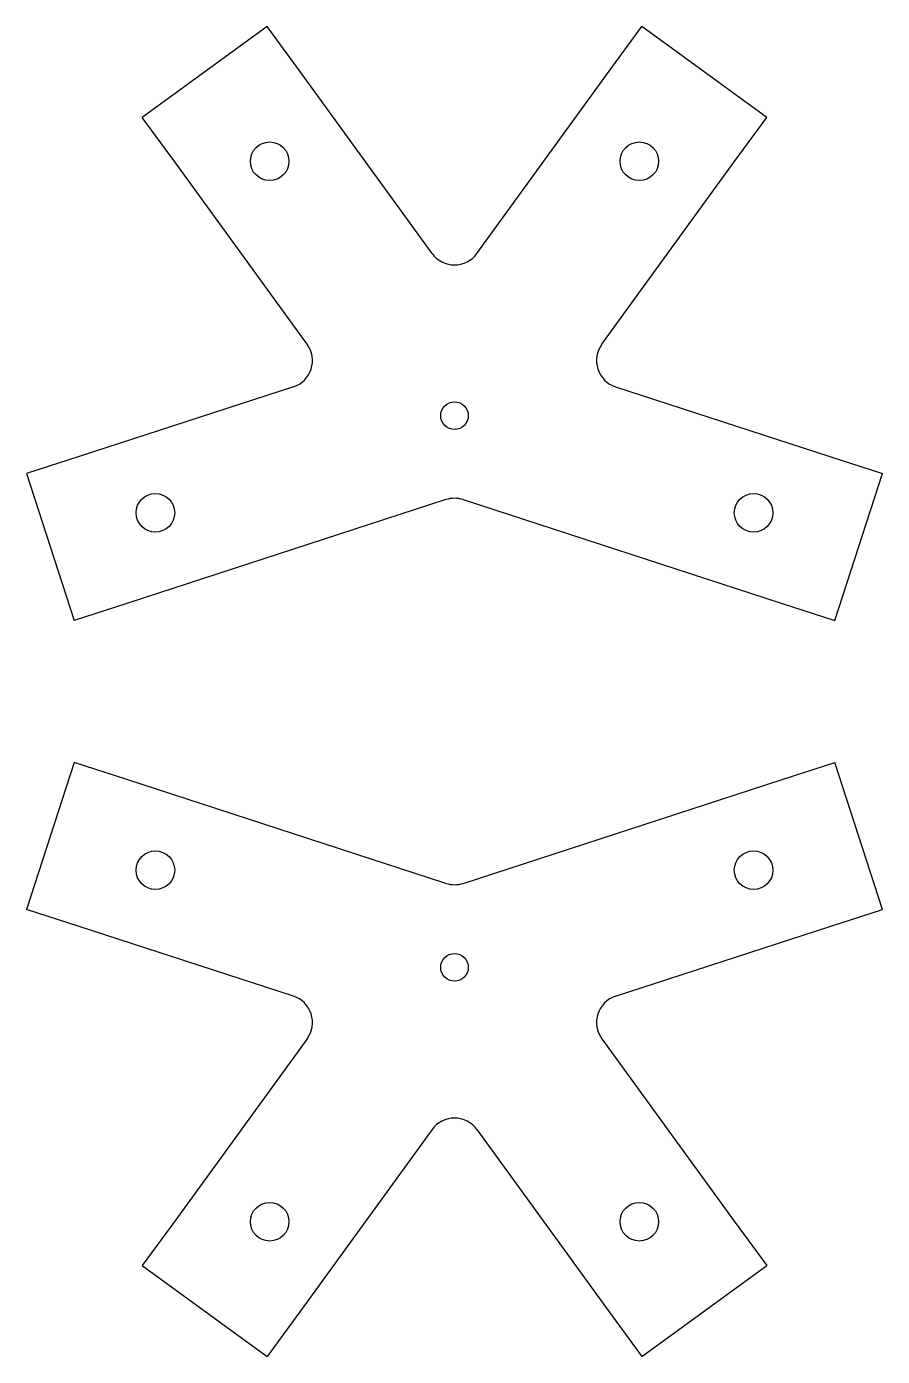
# Model space of a CAD drawing. Header units: millimetres. Extents: x -58 to 98, y -151 to 91.
import ezdxf

# ---------------------------------------------------------------- set-up
doc = ezdxf.new("R2010")
doc.units = ezdxf.units.MM
doc.layers.add('connecteur', color=7, linetype='Continuous', lineweight=25, true_color=0x000000)
doc.layers.add('trous', color=7, linetype='Continuous', lineweight=25, true_color=0x000000)

msp = doc.modelspace()

# ---------------------------------------------------------------- linework, layer by layer
at = {"layer": 'connecteur'}
for p, q in [((-13.93, 90.52), (-36.59, 74.07)), ((-8.06, 82.43), (-13.93, 90.52)), ((48.06, 82.43), (53.93, 90.52)), ((76.59, 74.07), (53.93, 90.52)), ((15.95, 49.39), (-8.06, 82.43)), ((24.05, 49.39), (48.06, 82.43)), ((-30.71, 65.98), (-36.59, 74.07)), ((70.71, 65.98), (76.59, 74.07)), ((-6.7, 32.93), (-30.71, 65.98)), ((46.7, 32.93), (70.71, 65.98)), ((-9.2, 25.23), (-48.05, 12.61)), ((49.2, 25.23), (88.05, 12.61)), ((-48.05, 12.61), (-57.56, 9.52)), ((88.05, 12.61), (97.56, 9.52)), ((-57.56, 9.52), (-48.91, -17.11)), ((88.91, -17.11), (97.56, 9.52)), ((18.45, 4.78), (-39.39, -14.02)), ((21.55, 4.78), (79.39, -14.02)), ((-39.39, -14.02), (-48.91, -17.11)), ((79.39, -14.02), (88.91, -17.11)), ((-48.91, -42.89), (-57.56, -69.52)), ((-39.39, -45.98), (-48.91, -42.89)), ((79.39, -45.98), (88.91, -42.89)), ((97.56, -69.52), (88.91, -42.89)), ((18.45, -64.78), (-39.39, -45.98)), ((21.55, -64.78), (79.39, -45.98)), ((-48.05, -72.61), (-57.56, -69.52)), ((88.05, -72.61), (97.56, -69.52)), ((-9.2, -85.23), (-48.05, -72.61)), ((49.2, -85.23), (88.05, -72.61)), ((-6.7, -92.93), (-30.71, -125.98)), ((46.7, -92.93), (70.71, -125.98)), ((15.95, -109.39), (-8.06, -142.43)), ((24.05, -109.39), (48.06, -142.43)), ((-30.71, -125.98), (-36.59, -134.07)), ((70.71, -125.98), (76.59, -134.07)), ((-36.59, -134.07), (-13.93, -150.52)), ((53.93, -150.52), (76.59, -134.07)), ((-8.06, -142.43), (-13.93, -150.52)), ((48.06, -142.43), (53.93, -150.52))]:
    msp.add_line(p, q, dxfattribs=at)
for centre in [(20, 20), (20, -80)]:
    msp.add_circle(centre, 2.5, dxfattribs=at)
for centre, start, end in [((20, 52.32), 216, 324), ((-10.74, 29.99), 288, 36), ((50.74, 29.99), 144, 252), ((20, 0.02), 72, 108), ((20, -60.02), 252, 288), ((-10.74, -89.99), 324, 72), ((50.74, -89.99), 108, 216), ((20, -112.32), 36, 144)]:
    msp.add_arc(centre, 5, start, end, dxfattribs=at)
at = {"layer": 'trous'}
for centre in [(-13.5, 66.11), (53.5, 66.11), (-34.21, 2.39), (74.21, 2.39), (-34.21, -62.39), (74.21, -62.39), (-13.5, -126.11), (53.5, -126.11)]:
    msp.add_circle(centre, 3.5, dxfattribs=at)

doc.saveas('drawing.dxf')
